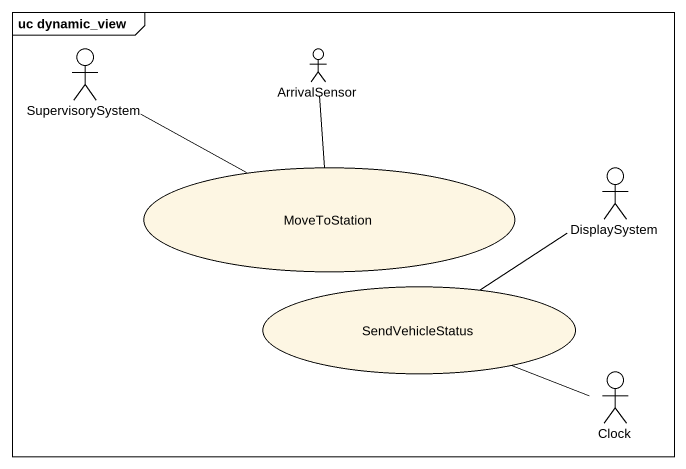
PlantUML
@startuml
mainframe uc dynamic_view
actor SupervisorySystem
actor ArrivalSensor
usecase MoveToStation
actor DisplaySystem
usecase SendVehicleStatus
actor Clock
SupervisorySystem -right- MoveToStation
ArrivalSensor -- MoveToStation
DisplaySystem -- SendVehicleStatus
Clock -left- SendVehicleStatus
@enduml
